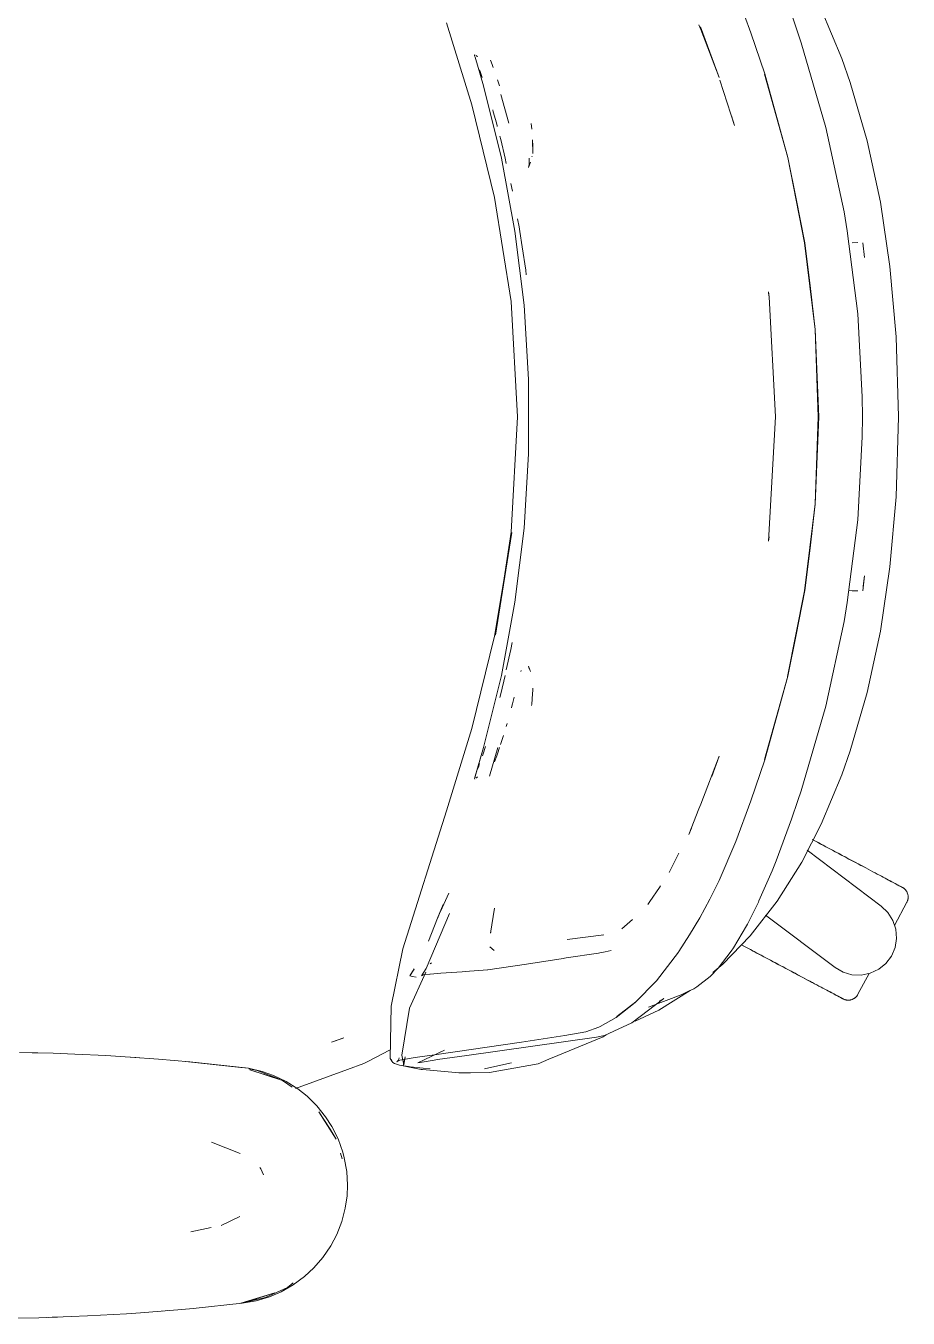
# Model space of a CAD drawing. Header units: millimetres. Extents: x 155927 to 317870, y -36033 to 97293.
# Drawn here: x 211578.4 to 211899.9, y 10100.8 to 10571.5 of the extents above; entities that cross this region are included whole.
import ezdxf

# ---------------------------------------------------------------- set-up
doc = ezdxf.new("R2010")
doc.units = ezdxf.units.MM
doc.header["$MEASUREMENT"] = 0
doc.layers.add('G-IMPT', color=8, linetype='CONTINUOUS', lineweight=9)
doc.layers.add('I-FURN', color=8, linetype='CONTINUOUS', lineweight=9)

msp = doc.modelspace()

# ---------------------------------------------------------------- linework, layer by layer
at = {"layer": 'G-IMPT'}
for p, q in [((211837.14, 10583.89), (211842.6, 10569.01)), ((211857.31, 10575.9), (211859.71, 10568.96)), ((211875.7, 10559.61), (211868.18, 10577.58)), ((211731.71, 10572.7), (211740.89, 10542.72)), ((211824.3, 10570.2), (211823.64, 10571.93)), ((211831.01, 10552.75), (211824.19, 10571.16)), ((211831.01, 10552.75), (211824.3, 10570.2)), ((211847.61, 10554.09), (211842.6, 10569.01)), ((211860.91, 10565.36), (211859.71, 10568.96)), ((211869.85, 10534.53), (211860.91, 10565.36)), ((211741.94, 10561.13), (211741.85, 10560.89)), ((211741.85, 10560.89), (211741.91, 10560.67)), ((211741.91, 10560.67), (211741.98, 10560.37)), ((211741.98, 10560.37), (211742.05, 10560.1)), ((211745.12, 10549.67), (211742.05, 10560.1)), ((211742.94, 10560.36), (211742.33, 10560.74)), ((211742.94, 10560.36), (211742.73, 10560.5)), ((211878.77, 10550.87), (211875.7, 10559.61)), ((211743.96, 10554.87), (211743.72, 10555.53)), ((211743.96, 10554.87), (211744.71, 10552.77)), ((211748.25, 10557.42), (211747.64, 10559.08)), ((211748.25, 10557.42), (211748.62, 10556.41)), ((211750.96, 10549.66), (211750.24, 10551.88)), ((211836.54, 10535.28), (211831.29, 10551.77)), ((211851.34, 10540.84), (211847.57, 10554)), ((211855.99, 10523.59), (211847.57, 10554)), ((211855.99, 10523.59), (211847.61, 10554.09)), ((211878.77, 10550.87), (211884.95, 10529.63)), ((211751.67, 10523.35), (211745.12, 10549.67)), ((211751.41, 10546.57), (211754.34, 10536.11)), ((211749.21, 10509.04), (211740.89, 10542.72)), ((211748.7, 10540.25), (211748.5, 10540.93)), ((211851.34, 10540.84), (211855.99, 10523.59)), ((211749.82, 10536.25), (211748.7, 10540.25)), ((211749.82, 10536.25), (211750.14, 10535.11)), ((211762.7, 10533.86), (211762.48, 10535.95)), ((211836.54, 10535.28), (211835.47, 10538.72)), ((211750.14, 10535.11), (211750.18, 10534.93)), ((211751.44, 10530.09), (211751.1, 10531.39)), ((211869.85, 10534.53), (211876.52, 10503.74)), ((211751.44, 10530.09), (211752.99, 10523.34)), ((211763.1, 10525), (211763.01, 10530.06)), ((211763.01, 10530.06), (211763.09, 10527.79)), ((211763.1, 10525), (211763.09, 10527.79)), ((211884.95, 10529.63), (211889.76, 10507.27)), ((211751.67, 10523.35), (211756.6, 10496.69)), ((211753.45, 10521.36), (211752.99, 10523.34)), ((211761.56, 10519.95), (211762.24, 10521.9)), ((211761.77, 10521), (211761.81, 10523.3)), ((211761.82, 10523.16), (211761.81, 10523.3)), ((211762.77, 10523.79), (211762.85, 10524.05)), ((211855.99, 10523.59), (211862.17, 10492.47)), ((211855.99, 10523.59), (211859.07, 10508.57)), ((211855.99, 10523.59), (211862.16, 10492.55)), ((211761.77, 10521), (211761.56, 10519.95)), ((211755.65, 10511.32), (211755.11, 10514.13)), ((211749.21, 10509.04), (211755.2, 10471.12)), ((211862.17, 10492.47), (211859.07, 10508.57)), ((211877.7, 10496.82), (211876.52, 10503.74)), ((211889.76, 10507.27), (211893.25, 10483.85)), ((211757.57, 10501.21), (211758.13, 10498.31)), ((211758.37, 10496.68), (211758.13, 10498.31)), ((211756.6, 10496.69), (211759.9, 10469.77)), ((211759.22, 10491.06), (211758.37, 10496.68)), ((211881.52, 10466.65), (211877.7, 10496.82)), ((211759.22, 10491.06), (211760.52, 10482.53)), ((211865.99, 10460.95), (211862.16, 10492.55)), ((211865.95, 10460.91), (211862.17, 10492.47)), ((211862.17, 10492.47), (211864.11, 10476.99)), ((211879.5, 10492.51), (211881.59, 10492.58)), ((211881.59, 10492.58), (211881.48, 10492.58)), ((211883.35, 10492.55), (211884, 10487.14)), ((211760.52, 10482.53), (211760.7, 10480.87)), ((211893.25, 10483.85), (211895.51, 10458.28)), ((211849.23, 10472.86), (211848.96, 10474.64)), ((211865.95, 10460.91), (211864.11, 10476.99)), ((211755.2, 10471.12), (211757.56, 10429.14)), ((211848.95, 10474.41), (211848.99, 10474.17)), ((211849.23, 10472.86), (211848.99, 10474.17)), ((211851.55, 10429.14), (211849.23, 10472.86)), ((211851.5, 10429.14), (211849.23, 10472.86)), ((211761.55, 10442.7), (211759.9, 10469.77)), ((211883.13, 10436.45), (211881.52, 10466.65)), ((211866.63, 10446.02), (211865.95, 10460.91)), ((211865.95, 10460.91), (211867.09, 10429.14)), ((211865.99, 10460.95), (211867.32, 10429.14)), ((211895.51, 10458.28), (211896.36, 10429.14)), ((211761.55, 10442.7), (211761.55, 10415.58)), ((211866.63, 10446.02), (211867.09, 10429.14)), ((211883.13, 10436.45), (211883.23, 10429.14)), ((211755.2, 10387.15), (211757.56, 10429.14)), ((211851.5, 10429.14), (211849, 10383.8)), ((211865.95, 10397.36), (211867.09, 10429.14)), ((211867.32, 10429.14), (211865.99, 10397.32)), ((211866.63, 10412.25), (211867.09, 10429.14)), ((211883.13, 10421.82), (211883.23, 10429.14)), ((211896.36, 10429.14), (211895.51, 10399.99)), ((211883.13, 10421.82), (211881.52, 10391.62)), ((211761.55, 10415.58), (211759.9, 10388.51)), ((211865.95, 10397.36), (211866.63, 10412.25)), ((211895.51, 10399.99), (211893.25, 10374.42)), ((211865.99, 10397.32), (211862.16, 10365.73)), ((211865.95, 10397.36), (211862.17, 10365.81)), ((211864.11, 10381.28), (211865.95, 10397.36)), ((211881.52, 10391.62), (211877.7, 10361.45)), ((211749.21, 10349.23), (211755.46, 10386.98)), ((211755.2, 10387.15), (211749.47, 10349.61)), ((211755.46, 10386.98), (211749.47, 10349.61)), ((211756.6, 10361.59), (211759.9, 10388.51)), ((211849.23, 10385.41), (211848.99, 10384.1)), ((211849, 10383.8), (211849.23, 10385.41)), ((211848.95, 10383.86), (211848.99, 10384.1)), ((211864.11, 10381.28), (211862.17, 10365.81)), ((211883.35, 10365.72), (211884, 10371.14)), ((211883.43, 10367.37), (211884, 10371.14)), ((211893.25, 10374.42), (211889.76, 10351)), ((211862.17, 10365.81), (211855.95, 10334.56)), ((211855.95, 10334.56), (211862.16, 10365.73)), ((211862.17, 10365.81), (211859.07, 10349.7)), ((211878.25, 10365.81), (211879.5, 10365.76)), ((211881.59, 10365.69), (211879.5, 10365.76)), ((211881.59, 10365.69), (211881.48, 10365.69)), ((211751.67, 10334.92), (211756.6, 10361.59)), ((211877.7, 10361.45), (211876.52, 10354.53)), ((211876.52, 10354.53), (211869.85, 10323.74)), ((211740.89, 10315.55), (211749.21, 10349.23)), ((211855.99, 10334.68), (211859.07, 10349.7)), ((211884.95, 10328.64), (211889.76, 10351)), ((211755.15, 10344.33), (211753.44, 10336.91)), ((211755.62, 10346.96), (211755.15, 10344.33)), ((211761.56, 10338.32), (211762.24, 10336.37)), ((211761.56, 10338.32), (211761.77, 10337.28)), ((211751.67, 10334.92), (211745.12, 10308.6)), ((211752.99, 10334.93), (211751.44, 10328.18)), ((211758.89, 10336.72), (211758.75, 10336.31)), ((211855.99, 10334.68), (211847.57, 10304.27)), ((211855.99, 10334.68), (211847.61, 10304.18)), ((211851.34, 10317.43), (211855.99, 10334.68)), ((211762.99, 10328.16), (211763.09, 10329.53)), ((211763.09, 10330.23), (211763.09, 10329.53)), ((211751.44, 10328.18), (211751.1, 10326.9)), ((211755.29, 10323.1), (211756.29, 10326.96)), ((211755.29, 10323.1), (211755.68, 10324.63)), ((211762.71, 10324.45), (211762.68, 10323.97)), ((211762.99, 10328.16), (211762.71, 10324.45)), ((211878.77, 10307.4), (211884.95, 10328.64)), ((211860.91, 10292.91), (211869.85, 10323.74)), ((211740.89, 10315.55), (211731.71, 10285.58)), ((211753.38, 10316.31), (211753.71, 10317.43)), ((211851.34, 10317.43), (211847.57, 10304.27)), ((211751.36, 10309.74), (211751.6, 10310.52)), ((211751.6, 10310.52), (211752.39, 10313.02)), ((211745.12, 10308.6), (211741.85, 10297.38)), ((211745.12, 10308.6), (211742.01, 10297.78)), ((211745.12, 10308.6), (211742.06, 10298.07)), ((211744.73, 10305.57), (211745.02, 10306.38)), ((211745.75, 10308.6), (211745.02, 10306.38)), ((211745.75, 10308.6), (211745.9, 10309.06)), ((211750.32, 10308.61), (211747.28, 10298.18)), ((211749.19, 10303.42), (211749.95, 10305.58)), ((211750.21, 10306.3), (211749.95, 10305.58)), ((211750.21, 10306.3), (211750.98, 10308.61)), ((211831.01, 10305.52), (211824.3, 10288.07)), ((211831.01, 10305.52), (211828.29, 10298.09)), ((211875.7, 10298.66), (211878.77, 10307.4)), ((211743.4, 10301.85), (211743, 10300.78)), ((211743.74, 10302.82), (211743.4, 10301.85)), ((211842.6, 10289.26), (211847.61, 10304.18)), ((211741.85, 10297.38), (211741.99, 10297.14)), ((211742.06, 10298.07), (211742.01, 10297.78)), ((211742.94, 10297.92), (211742.33, 10297.53)), ((211742.94, 10297.92), (211742.73, 10297.77)), ((211875.7, 10298.66), (211868.18, 10280.69)), ((211860.91, 10292.91), (211859.71, 10289.31)), ((211823.64, 10286.34), (211819.91, 10277.02)), ((211824.3, 10288.07), (211823.64, 10286.34)), ((211842.6, 10289.26), (211837.14, 10274.38)), ((211857.37, 10282.49), (211859.71, 10289.31)), ((211731.71, 10285.58), (211715.72, 10235.33)), ((211857.37, 10282.49), (211851.77, 10267.41)), ((211819.91, 10277.02), (211820.91, 10279.26)), ((211868.18, 10280.69), (211861.09, 10266.91)), ((211837.14, 10274.38), (211830.97, 10260.16)), ((211812.74, 10263.18), (211816.28, 10270.15)), ((211845.52, 10252.77), (211850.29, 10263.73)), ((211850.29, 10263.73), (211851.77, 10267.41)), ((211861.09, 10266.91), (211852.12, 10252.62)), ((211809.21, 10257.71), (211809.6, 10258.29)), ((211827.58, 10253.43), (211830.97, 10260.16)), ((211729.42, 10248.9), (211732.47, 10255.61)), ((211805.71, 10252.58), (211809.21, 10257.71)), ((211827.58, 10253.43), (211824.01, 10246.64)), ((211728.39, 10246.31), (211730.42, 10251.43)), ((211730.42, 10251.42), (211728.39, 10246.31)), ((211728.4, 10246.52), (211730.42, 10251.42)), ((211747.75, 10240.99), (211749.15, 10250.15)), ((211805.71, 10252.58), (211804.96, 10251.47)), ((211841.3, 10244.32), (211845.3, 10252.33)), ((211852.12, 10252.62), (211842.31, 10240.02)), ((211845.52, 10252.77), (211845.3, 10252.33)), ((211724.26, 10228.18), (211732.7, 10248.16)), ((211728.4, 10246.52), (211725.15, 10238.05)), ((211799.44, 10245.94), (211795.53, 10242.6)), ((211820.24, 10240.41), (211824.01, 10246.64)), ((211841.3, 10244.32), (211840.99, 10243.72)), ((211747.75, 10240.99), (211747.8, 10241.34)), ((211775.59, 10238.66), (211788.94, 10240.44)), ((211788.94, 10240.44), (211788.47, 10240.3)), ((211820.24, 10240.41), (211816.36, 10234.31)), ((211832.35, 10229.72), (211842.31, 10240.02)), ((211840.99, 10243.72), (211836.26, 10235.72)), ((211711.53, 10214.38), (211715.72, 10235.33)), ((211747.4, 10236.04), (211749.04, 10234.76)), ((211791.63, 10234.74), (211789.46, 10234.28)), ((211835.4, 10234.43), (211836.26, 10235.72)), ((211725.71, 10229.9), (211726.15, 10230.17)), ((211760.81, 10229.69), (211774.17, 10231.81)), ((211774.17, 10231.81), (211774.68, 10231.89)), ((211775.29, 10231.98), (211774.68, 10231.89)), ((211775.29, 10231.98), (211787.01, 10233.79)), ((211787.01, 10233.79), (211787.48, 10233.86)), ((211789.46, 10234.28), (211787.48, 10233.86)), ((211808.17, 10223.62), (211816.19, 10234.06)), ((211816.36, 10234.31), (211816.19, 10234.06)), ((211830.68, 10228.3), (211835.4, 10234.43)), ((211718.16, 10213.68), (211724.14, 10226.84)), ((211718.3, 10225.51), (211719.89, 10227.97)), ((211718.3, 10225.51), (211718.36, 10225.49)), ((211719.89, 10227.97), (211718.36, 10225.49)), ((211718.36, 10225.49), (211719.85, 10227.96)), ((211719.23, 10225.21), (211718.36, 10225.49)), ((211720.59, 10225.04), (211719.23, 10225.21)), ((211722.5, 10225.51), (211724.26, 10228.18)), ((211723.22, 10225.8), (211722.5, 10225.51)), ((211723.22, 10225.8), (211723.24, 10225.8)), ((211725.62, 10226.1), (211723.24, 10225.8)), ((211725.62, 10226.1), (211725.7, 10226.1)), ((211729.57, 10226.4), (211725.7, 10226.1)), ((211737.43, 10226.96), (211729.57, 10226.4)), ((211738.42, 10227.03), (211737.43, 10226.96)), ((211746.66, 10227.65), (211738.42, 10227.03)), ((211746.66, 10227.65), (211746.74, 10227.66)), ((211760.81, 10229.69), (211746.74, 10227.66)), ((211822.92, 10221.42), (211827.79, 10225.28)), ((211827.79, 10225.28), (211830.68, 10228.3)), ((211832.35, 10229.72), (211828.68, 10226.72)), ((211808.17, 10223.62), (211800.43, 10215.72)), ((211821.79, 10220.8), (211819.35, 10219.63)), ((211822.92, 10221.42), (211821.79, 10220.8)), ((211793.47, 10210.3), (211800.43, 10215.72)), ((211800.64, 10216.03), (211793.69, 10210.63)), ((211800.64, 10216.03), (211797.07, 10213.22)), ((211810.87, 10217.28), (211799.17, 10208.34)), ((211805.22, 10214.05), (211817.12, 10218.56)), ((211808.98, 10212.99), (211820.43, 10220.11)), ((211810.87, 10217.28), (211809.14, 10216.29)), ((211819.35, 10219.63), (211817.12, 10218.56)), ((211711.53, 10214.38), (211711.14, 10195.39)), ((211718.16, 10213.68), (211715.44, 10196.63)), ((211793.69, 10210.63), (211797.07, 10213.22)), ((211800.35, 10209.01), (211808.98, 10212.99)), ((211782.42, 10205.05), (211787.21, 10206.8)), ((211787.63, 10207.01), (211787.21, 10206.8)), ((211793.47, 10210.3), (211787.63, 10207.01)), ((211792.65, 10205.3), (211799.17, 10208.34)), ((211694.27, 10202.92), (211689.8, 10201.29)), ((211689.8, 10201.29), (211693.68, 10202.66)), ((211694.27, 10202.92), (211693.68, 10202.66)), ((211739.07, 10196.41), (211786.29, 10203.09)), ((211758.98, 10201.35), (211774.75, 10203.75)), ((211788.72, 10203.25), (211772.27, 10196.45)), ((211782.42, 10205.05), (211774.75, 10203.75)), ((211786.29, 10203.09), (211789.28, 10203.73)), ((211789.89, 10204.02), (211788.72, 10203.25)), ((211792.65, 10205.3), (211789.28, 10203.73)), ((211576.04, 10197.54), (211588.35, 10197.25)), ((211582.82, 10197.41), (211580.74, 10197.41)), ((211596.23, 10196.95), (211588.35, 10197.25)), ((211596.23, 10196.95), (211607.54, 10196.41)), ((211710.89, 10198.42), (211703.3, 10194.44)), ((211721.23, 10193.78), (211730.97, 10198.4)), ((211728.11, 10196.8), (211758.98, 10201.35)), ((211616.41, 10195.85), (211607.54, 10196.41)), ((211616.41, 10195.85), (211626.69, 10195.12)), ((211618.45, 10195.72), (211616.55, 10195.81)), ((211618.45, 10195.72), (211619.87, 10195.58)), ((211638.09, 10194.14), (211626.69, 10195.12)), ((211659.53, 10191.79), (211636.57, 10194.24)), ((211636.57, 10194.24), (211656.71, 10192.12)), ((211659.53, 10191.79), (211638.09, 10194.14)), ((211695.57, 10191.33), (211701.54, 10193.52)), ((211703.3, 10194.44), (211701.54, 10193.52)), ((211711.14, 10195.39), (211711.75, 10194.36)), ((211711.62, 10194.98), (211711.75, 10194.36)), ((211711.62, 10194.98), (211711.73, 10194.43)), ((211711.75, 10194.36), (211711.73, 10194.43)), ((211712.12, 10193.86), (211711.75, 10194.36)), ((211712.66, 10193.54), (211712.12, 10193.86)), ((211712.66, 10193.54), (211714.52, 10192.99)), ((211714.61, 10194.75), (211713.51, 10194.19)), ((211714.01, 10194.58), (211713.51, 10194.19)), ((211713.99, 10194.58), (211720.26, 10195.69)), ((211714.61, 10194.75), (211713.99, 10194.58)), ((211714.01, 10194.58), (211714.33, 10195.12)), ((211714.41, 10195.62), (211714.33, 10195.12)), ((211717.8, 10192.46), (211714.52, 10192.99)), ((211716.13, 10193.05), (211715.44, 10196.63)), ((211716.62, 10195.92), (211715.89, 10192.64)), ((211718.21, 10192.2), (211715.89, 10192.64)), ((211716.62, 10195.92), (211716.13, 10193.05)), ((211717.8, 10192.46), (211718.42, 10192.38)), ((211722.46, 10191.39), (211718.21, 10192.2)), ((211718.42, 10192.38), (211723.1, 10191.86)), ((211720.26, 10195.69), (211728.11, 10196.8)), ((211721.23, 10193.78), (211722.09, 10193.92)), ((211727.11, 10194.76), (211722.09, 10193.92)), ((211727.11, 10194.76), (211728.41, 10194.97)), ((211739.07, 10196.41), (211728.41, 10194.97)), ((211745.49, 10191.64), (211754.79, 10193.68)), ((211747.35, 10190.23), (211765.05, 10193.46)), ((211754.79, 10193.68), (211755.37, 10193.83)), ((211765.05, 10193.46), (211768.91, 10195.06)), ((211772.27, 10196.45), (211768.91, 10195.06)), ((211659.53, 10191.79), (211656.71, 10192.12)), ((211659.53, 10191.79), (211664.49, 10190.63)), ((211659.6, 10191.57), (211662.66, 10190.99)), ((211671.88, 10187.39), (211660.03, 10191.2)), ((211669.17, 10188.29), (211660.03, 10191.2)), ((211662.66, 10190.99), (211670.84, 10187.79)), ((211668.62, 10189.18), (211664.49, 10190.63)), ((211673.2, 10186.99), (211668.62, 10189.18)), ((211671.88, 10187.39), (211669.17, 10188.29)), ((211676.63, 10184.38), (211695.57, 10191.33)), ((211722.93, 10191.34), (211722.46, 10191.39)), ((211722.93, 10191.34), (211732.26, 10190.54)), ((211723.1, 10191.86), (211725.69, 10191.65)), ((211732.26, 10190.54), (211736.21, 10190.2)), ((211740.38, 10190.2), (211736.21, 10190.2)), ((211747.35, 10190.23), (211740.38, 10190.2)), ((211671.88, 10187.39), (211675.46, 10184.96)), ((211673.2, 10186.99), (211677.53, 10184.26)), ((211680.84, 10181.64), (211677.53, 10184.26)), ((211684.44, 10178.09), (211680.84, 10181.64)), ((211684.44, 10178.09), (211687.63, 10174.12)), ((211691.49, 10165.96), (211685.17, 10175.91)), ((211689.33, 10169.64), (211685.17, 10175.91)), ((211689.9, 10170.57), (211687.63, 10174.12)), ((211691.49, 10165.96), (211689.33, 10169.64)), ((211692.14, 10166.06), (211689.9, 10170.57)), ((211646.01, 10164.89), (211656.43, 10160.74)), ((211692.14, 10166.06), (211693.85, 10161.29)), ((211693.05, 10160.85), (211693.67, 10158.82)), ((211694.41, 10159.16), (211693.85, 10161.29)), ((211663.96, 10155.22), (211663.66, 10155.67)), ((211664.97, 10152.99), (211663.96, 10155.22)), ((211695.29, 10154.21), (211694.41, 10159.16)), ((211695.59, 10149.17), (211695.29, 10154.21)), ((211694.77, 10140.81), (211695.42, 10145.32)), ((211695.59, 10149.17), (211695.42, 10145.32)), ((211694.77, 10140.81), (211693.51, 10135.94)), ((211656.34, 10137.79), (211649.56, 10134.52)), ((211691.67, 10131.23), (211693.51, 10135.94)), ((211638.51, 10132.19), (211645.94, 10133.76)), ((211689.48, 10127.07), (211691.67, 10131.23)), ((211689.48, 10127.07), (211686.65, 10122.9)), ((211686.65, 10122.9), (211683.33, 10119.06)), ((211679.89, 10115.9), (211683.33, 10119.06)), ((211671.37, 10110.39), (211675.81, 10112.9)), ((211675.85, 10113.59), (211673.74, 10112)), ((211679.89, 10115.9), (211675.81, 10112.9)), ((211656.71, 10106.22), (211669.17, 10110.05)), ((211665.68, 10108.26), (211657.28, 10106.35)), ((211669.17, 10110.05), (211660.03, 10107.13)), ((211667.13, 10108.58), (211662.27, 10107.11)), ((211665.68, 10108.26), (211673.74, 10112)), ((211671.37, 10110.39), (211667.13, 10108.58)), ((211620.11, 10102.72), (211615.02, 10102.39)), ((211620.11, 10102.72), (211635.17, 10103.97)), ((211628.29, 10103.37), (211629.97, 10103.54)), ((211635.17, 10103.97), (211639.3, 10104.31)), ((211639.3, 10104.31), (211657.22, 10106.22)), ((211656.71, 10106.22), (211660.03, 10107.13)), ((211657.22, 10106.22), (211662.27, 10107.11)), ((211574.68, 10100.77), (211583.1, 10100.94)), ((211594.86, 10101.33), (211583.1, 10100.94)), ((211588.04, 10101.08), (211586.54, 10101.06)), ((211589.97, 10101.19), (211588.04, 10101.08)), ((211594.86, 10101.33), (211600.88, 10101.58)), ((211615.02, 10102.39), (211600.88, 10101.58))]:
    msp.add_line(p, q, dxfattribs=at)
at = {"layer": 'I-FURN'}
for p, q in [((211865.91, 10274.63), (211864.95, 10275.14)), ((211865.39, 10274.9), (211866.36, 10274.39)), ((211866.88, 10274.11), (211865.91, 10274.63)), ((211866.36, 10274.39), (211867.34, 10273.87)), ((211867.87, 10273.59), (211866.88, 10274.11)), ((211867.34, 10273.87), (211868.32, 10273.34)), ((211868.86, 10273.06), (211867.87, 10273.59)), ((211868.32, 10273.34), (211869.32, 10272.81)), ((211869.86, 10272.53), (211868.86, 10273.06)), ((211869.32, 10272.81), (211870.32, 10272.28)), ((211870.86, 10272), (211869.86, 10272.53)), ((211870.32, 10272.28), (211871.32, 10271.75)), ((211863.02, 10271.28), (211890.08, 10250.89)), ((211871.86, 10271.46), (211870.86, 10272)), ((211871.32, 10271.75), (211872.32, 10271.22)), ((211872.87, 10270.93), (211871.86, 10271.46)), ((211872.32, 10271.22), (211873.33, 10270.68)), ((211873.87, 10270.39), (211872.87, 10270.93)), ((211873.33, 10270.68), (211874.33, 10270.15)), ((211874.87, 10269.86), (211873.87, 10270.39)), ((211874.33, 10270.15), (211875.33, 10269.61)), ((211875.87, 10269.33), (211874.87, 10269.86)), ((211875.33, 10269.61), (211876.33, 10269.08)), ((211876.87, 10268.8), (211875.87, 10269.33)), ((211876.33, 10269.08), (211877.32, 10268.56)), ((211877.85, 10268.27), (211876.87, 10268.8)), ((211877.32, 10268.56), (211878.31, 10268.03)), ((211878.83, 10267.75), (211877.85, 10268.27)), ((211878.31, 10268.03), (211879.28, 10267.52)), ((211879.8, 10267.24), (211878.83, 10267.75)), ((211879.28, 10267.52), (211880.24, 10267)), ((211880.76, 10266.73), (211879.8, 10267.24)), ((211880.24, 10267), (211881.2, 10266.5)), ((211881.7, 10266.23), (211880.76, 10266.73)), ((211881.2, 10266.5), (211882.13, 10266)), ((211882.63, 10265.73), (211881.7, 10266.23)), ((211882.13, 10266), (211883.06, 10265.51)), ((211883.55, 10265.25), (211882.63, 10265.73)), ((211883.06, 10265.51), (211883.96, 10265.03)), ((211884.44, 10264.77), (211883.55, 10265.25)), ((211885.32, 10264.31), (211884.44, 10264.77)), ((211886.18, 10263.85), (211885.32, 10264.31)), ((211887.01, 10263.41), (211886.18, 10263.85)), ((211887.82, 10262.97), (211887.01, 10263.41)), ((211888.61, 10262.56), (211887.82, 10262.97)), ((211889.37, 10262.15), (211888.61, 10262.56)), ((211890.11, 10261.76), (211889.37, 10262.15)), ((211890.82, 10261.38), (211890.11, 10261.76)), ((211891.49, 10261.02), (211890.82, 10261.38)), ((211892.14, 10260.68), (211891.49, 10261.02)), ((211892.76, 10260.35), (211892.14, 10260.68)), ((211893.34, 10260.04), (211892.76, 10260.35)), ((211893.03, 10260.21), (211893.6, 10259.9)), ((211893.89, 10259.75), (211893.34, 10260.04)), ((211893.6, 10259.9), (211894.13, 10259.62)), ((211894.41, 10259.47), (211893.89, 10259.75)), ((211894.13, 10259.62), (211894.64, 10259.35)), ((211894.89, 10259.22), (211894.41, 10259.47)), ((211894.64, 10259.35), (211895.1, 10259.1)), ((211895.34, 10258.98), (211894.89, 10259.22)), ((211895.1, 10259.1), (211895.53, 10258.88)), ((211895.75, 10258.76), (211895.34, 10258.98)), ((211895.53, 10258.88), (211895.92, 10258.67)), ((211896.12, 10258.56), (211895.75, 10258.76)), ((211895.92, 10258.67), (211896.28, 10258.48)), ((211896.46, 10258.38), (211896.12, 10258.56)), ((211896.28, 10258.48), (211896.6, 10258.31)), ((211896.75, 10258.23), (211896.46, 10258.38)), ((211896.6, 10258.31), (211896.88, 10258.16)), ((211897.01, 10258.09), (211896.75, 10258.23)), ((211896.88, 10258.16), (211897.12, 10258.03)), ((211897.23, 10257.97), (211897.01, 10258.09)), ((211897.12, 10258.03), (211897.32, 10257.93)), ((211897.41, 10257.88), (211897.23, 10257.97)), ((211897.32, 10257.93), (211897.48, 10257.84)), ((211897.55, 10257.8), (211897.41, 10257.88)), ((211897.48, 10257.84), (211897.6, 10257.77)), ((211897.65, 10257.75), (211897.55, 10257.8)), ((211897.6, 10257.77), (211897.68, 10257.73)), ((211897.71, 10257.72), (211897.65, 10257.75)), ((211897.68, 10257.73), (211897.73, 10257.71)), ((211897.73, 10257.71), (211897.71, 10257.72)), ((211897.73, 10257.71), (211897.87, 10257.63)), ((211897.73, 10257.71), (211897.73, 10257.71)), ((211897.87, 10257.63), (211898.01, 10257.54)), ((211898.01, 10257.54), (211898.14, 10257.45)), ((211898.14, 10257.45), (211898.27, 10257.36)), ((211898.27, 10257.36), (211898.4, 10257.26)), ((211898.4, 10257.26), (211898.52, 10257.15)), ((211898.52, 10257.15), (211898.64, 10257.04)), ((211898.64, 10257.04), (211898.76, 10256.93)), ((211898.76, 10256.93), (211898.86, 10256.81)), ((211898.86, 10256.81), (211898.97, 10256.69)), ((211898.97, 10256.69), (211899.07, 10256.56)), ((211899.07, 10256.56), (211899.16, 10256.43)), ((211899.16, 10256.43), (211899.25, 10256.3)), ((211899.25, 10256.3), (211899.33, 10256.16)), ((211899.33, 10256.16), (211899.41, 10256.02)), ((211899.41, 10256.02), (211899.48, 10255.87)), ((211899.48, 10255.87), (211899.55, 10255.72)), ((211899.55, 10255.72), (211899.61, 10255.57)), ((211899.61, 10255.57), (211899.66, 10255.42)), ((211899.66, 10255.42), (211899.71, 10255.27)), ((211899.71, 10255.27), (211899.75, 10255.11)), ((211899.75, 10255.11), (211899.79, 10254.96)), ((211899.79, 10253.35), (211899.76, 10253.2)), ((211899.79, 10254.96), (211899.82, 10254.8)), ((211899.82, 10253.51), (211899.79, 10253.35)), ((211899.82, 10254.8), (211899.84, 10254.64)), ((211899.84, 10253.67), (211899.82, 10253.51)), ((211899.84, 10254.64), (211899.86, 10254.48)), ((211899.86, 10253.83), (211899.84, 10253.67)), ((211899.86, 10254.48), (211899.87, 10254.32)), ((211899.87, 10253.99), (211899.86, 10253.83)), ((211899.87, 10254.32), (211899.87, 10254.16)), ((211899.87, 10254.16), (211899.87, 10253.99)), ((211890.08, 10250.89), (211892.51, 10248.55)), ((211894.93, 10243.85), (211899.4, 10252.26)), ((211899.42, 10252.29), (211899.4, 10252.26)), ((211899.49, 10252.44), (211899.42, 10252.29)), ((211899.56, 10252.59), (211899.49, 10252.44)), ((211899.61, 10252.74), (211899.56, 10252.59)), ((211899.67, 10252.89), (211899.61, 10252.74)), ((211899.72, 10253.04), (211899.67, 10252.89)), ((211899.76, 10253.2), (211899.72, 10253.04)), ((211873.24, 10228.54), (211847.93, 10247.61)), ((211892.51, 10248.55), (211894.31, 10245.69)), ((211894.31, 10245.69), (211895.38, 10242.49)), ((211895.38, 10242.49), (211895.64, 10239.13)), ((211839.15, 10236.76), (211840.05, 10236.28)), ((211840.54, 10236.02), (211839.63, 10236.5)), ((211840.05, 10236.28), (211840.96, 10235.79)), ((211841.46, 10235.53), (211840.54, 10236.02)), ((211840.96, 10235.79), (211841.89, 10235.3)), ((211842.4, 10235.03), (211841.46, 10235.53)), ((211841.89, 10235.3), (211842.83, 10234.8)), ((211843.35, 10234.52), (211842.4, 10235.03)), ((211842.83, 10234.8), (211843.79, 10234.29)), ((211844.31, 10234.01), (211843.35, 10234.52)), ((211895.1, 10235.8), (211893.77, 10232.7)), ((211895.64, 10239.13), (211895.1, 10235.8)), ((211843.79, 10234.29), (211844.76, 10233.77)), ((211845.29, 10233.49), (211844.31, 10234.01)), ((211844.76, 10233.77), (211845.74, 10233.25)), ((211846.27, 10232.97), (211845.29, 10233.49)), ((211845.74, 10233.25), (211846.73, 10232.73)), ((211847.26, 10232.44), (211846.27, 10232.97)), ((211846.73, 10232.73), (211847.72, 10232.2)), ((211848.26, 10231.91), (211847.26, 10232.44)), ((211847.72, 10232.2), (211848.72, 10231.67)), ((211849.26, 10231.38), (211848.26, 10231.91)), ((211848.72, 10231.67), (211849.72, 10231.13)), ((211850.27, 10230.85), (211849.26, 10231.38)), ((211849.72, 10231.13), (211850.73, 10230.6)), ((211851.27, 10230.31), (211850.27, 10230.85)), ((211850.73, 10230.6), (211851.73, 10230.07)), ((211852.28, 10229.78), (211851.27, 10230.31)), ((211851.73, 10230.07), (211852.74, 10229.53)), ((211891.74, 10230), (211889.13, 10227.87)), ((211893.77, 10232.7), (211891.74, 10230)), ((211853.28, 10229.24), (211852.28, 10229.78)), ((211852.74, 10229.53), (211853.74, 10229)), ((211854.28, 10228.71), (211853.28, 10229.24)), ((211853.74, 10229), (211854.74, 10228.47)), ((211855.27, 10228.18), (211854.28, 10228.71)), ((211854.74, 10228.47), (211855.73, 10227.94)), ((211856.26, 10227.66), (211855.27, 10228.18)), ((211855.73, 10227.94), (211856.71, 10227.42)), ((211857.24, 10227.14), (211856.26, 10227.66)), ((211856.71, 10227.42), (211857.68, 10226.9)), ((211858.21, 10226.62), (211857.24, 10227.14)), ((211857.68, 10226.9), (211858.65, 10226.39)), ((211859.16, 10226.11), (211858.21, 10226.62)), ((211858.65, 10226.39), (211859.6, 10225.88)), ((211860.11, 10225.61), (211859.16, 10226.11)), ((211859.6, 10225.88), (211860.54, 10225.38)), ((211861.04, 10225.12), (211860.11, 10225.61)), ((211860.54, 10225.38), (211861.46, 10224.89)), ((211861.95, 10224.63), (211861.04, 10225.12)), ((211876.16, 10226.84), (211873.24, 10228.54)), ((211879.4, 10225.9), (211876.16, 10226.84)), ((211882.77, 10225.76), (211879.4, 10225.9)), ((211881.59, 10218.76), (211885.62, 10226.34)), ((211886.08, 10226.43), (211882.77, 10225.76)), ((211889.13, 10227.87), (211886.08, 10226.43)), ((211861.46, 10224.89), (211862.37, 10224.41)), ((211862.85, 10224.16), (211861.95, 10224.63)), ((211862.37, 10224.41), (211863.25, 10223.94)), ((211863.72, 10223.69), (211862.85, 10224.16)), ((211863.25, 10223.94), (211864.12, 10223.48)), ((211864.58, 10223.23), (211863.72, 10223.69)), ((211864.12, 10223.48), (211864.97, 10223.03)), ((211865.42, 10222.79), (211864.58, 10223.23)), ((211864.97, 10223.03), (211865.79, 10222.59)), ((211865.79, 10222.59), (211866.59, 10222.16)), ((211866.59, 10222.16), (211867.37, 10221.75)), ((211867.37, 10221.75), (211868.12, 10221.35)), ((211868.12, 10221.35), (211868.84, 10220.97)), ((211868.84, 10220.97), (211869.54, 10220.6)), ((211869.54, 10220.6), (211870.2, 10220.25)), ((211870.2, 10220.25), (211870.83, 10219.91)), ((211870.83, 10219.91), (211871.43, 10219.59)), ((211871.75, 10219.42), (211871.16, 10219.74)), ((211871.43, 10219.59), (211872, 10219.29)), ((211872.3, 10219.13), (211871.75, 10219.42)), ((211872, 10219.29), (211872.54, 10219)), ((211872.81, 10218.86), (211872.3, 10219.13)), ((211872.54, 10219), (211873.04, 10218.74)), ((211873.3, 10218.6), (211872.81, 10218.86)), ((211873.04, 10218.74), (211873.51, 10218.49)), ((211873.74, 10218.36), (211873.3, 10218.6)), ((211873.51, 10218.49), (211873.94, 10218.26)), ((211874.15, 10218.15), (211873.74, 10218.36)), ((211873.94, 10218.26), (211874.33, 10218.05)), ((211874.53, 10217.95), (211874.15, 10218.15)), ((211874.33, 10218.05), (211874.68, 10217.86)), ((211874.86, 10217.77), (211874.53, 10217.95)), ((211874.68, 10217.86), (211875, 10217.69)), ((211875.16, 10217.61), (211874.86, 10217.77)), ((211875, 10217.69), (211875.28, 10217.54)), ((211875.42, 10217.47), (211875.16, 10217.61)), ((211875.28, 10217.54), (211875.52, 10217.42)), ((211875.64, 10217.36), (211875.42, 10217.47)), ((211875.52, 10217.42), (211875.72, 10217.31)), ((211875.82, 10217.26), (211875.64, 10217.36)), ((211875.72, 10217.31), (211875.88, 10217.22)), ((211875.96, 10217.19), (211875.82, 10217.26)), ((211875.88, 10217.22), (211876.01, 10217.16)), ((211876.06, 10217.13), (211875.96, 10217.19)), ((211876.01, 10217.16), (211876.09, 10217.12)), ((211876.12, 10217.1), (211876.06, 10217.13)), ((211876.09, 10217.12), (211876.13, 10217.09)), ((211876.14, 10217.09), (211876.12, 10217.1)), ((211876.13, 10217.09), (211876.14, 10217.09)), ((211876.17, 10217.07), (211876.14, 10217.09)), ((211876.32, 10217), (211876.17, 10217.07)), ((211876.47, 10216.93), (211876.32, 10217)), ((211876.62, 10216.87), (211876.47, 10216.93)), ((211876.77, 10216.82), (211876.62, 10216.87)), ((211876.92, 10216.77), (211876.77, 10216.82)), ((211877.08, 10216.73), (211876.92, 10216.77)), ((211877.24, 10216.7), (211877.08, 10216.73)), ((211877.39, 10216.67), (211877.24, 10216.7)), ((211877.55, 10216.65), (211877.39, 10216.67)), ((211877.71, 10216.63), (211877.55, 10216.65)), ((211877.88, 10216.62), (211877.71, 10216.63)), ((211878.04, 10216.62), (211877.88, 10216.62)), ((211878.2, 10216.62), (211878.04, 10216.62)), ((211878.36, 10216.63), (211878.2, 10216.62)), ((211878.52, 10216.65), (211878.36, 10216.63)), ((211878.68, 10216.67), (211878.52, 10216.65)), ((211878.84, 10216.7), (211878.68, 10216.67)), ((211878.99, 10216.74), (211878.84, 10216.7)), ((211879.15, 10216.78), (211878.99, 10216.74)), ((211879.3, 10216.83), (211879.15, 10216.78)), ((211879.46, 10216.88), (211879.3, 10216.83)), ((211879.61, 10216.94), (211879.46, 10216.88)), ((211879.75, 10217.01), (211879.61, 10216.94)), ((211879.9, 10217.08), (211879.75, 10217.01)), ((211880.04, 10217.16), (211879.9, 10217.08)), ((211880.18, 10217.24), (211880.04, 10217.16)), ((211880.31, 10217.33), (211880.18, 10217.24)), ((211880.44, 10217.42), (211880.31, 10217.33)), ((211880.57, 10217.52), (211880.44, 10217.42)), ((211880.69, 10217.62), (211880.57, 10217.52)), ((211880.81, 10217.73), (211880.69, 10217.62)), ((211880.93, 10217.85), (211880.81, 10217.73)), ((211881.04, 10217.96), (211880.93, 10217.85)), ((211881.14, 10218.09), (211881.04, 10217.96)), ((211881.24, 10218.21), (211881.14, 10218.09)), ((211881.33, 10218.34), (211881.24, 10218.21)), ((211881.42, 10218.48), (211881.33, 10218.34)), ((211881.51, 10218.62), (211881.42, 10218.48)), ((211881.59, 10218.76), (211881.51, 10218.62))]:
    msp.add_line(p, q, dxfattribs=at)

doc.saveas('drawing.dxf')
